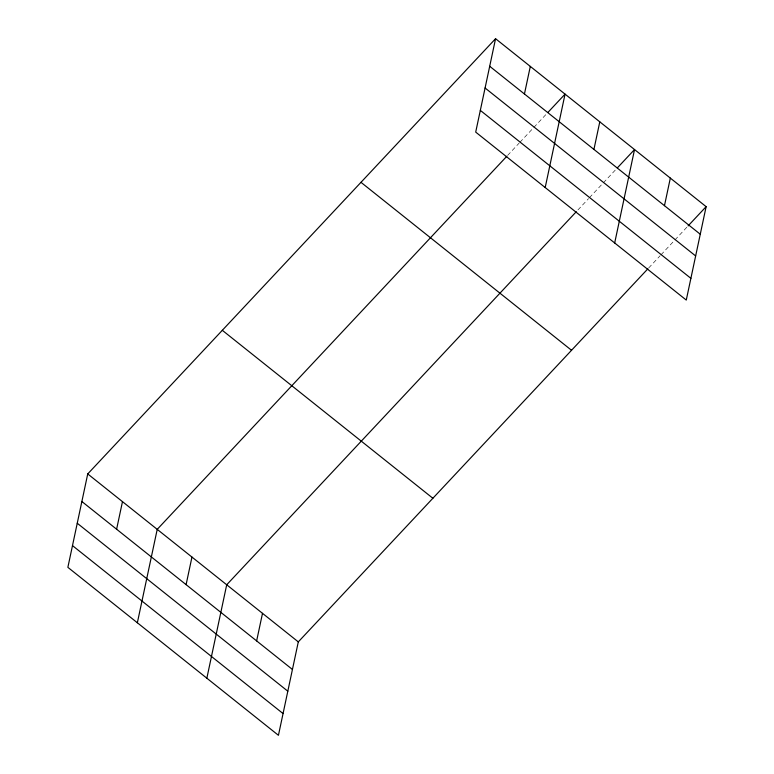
<?xml version="1.0" encoding="UTF-8"?>
<svg xmlns="http://www.w3.org/2000/svg" width="774" height="774" viewBox="0 0 774 774"><rect width="100%" height="100%" fill="white"/><g stroke="black" fill="none" stroke-linecap="round" stroke-linejoin="round"><path stroke-width="0.58" stroke-dasharray="3.87 2.9" d="M507.599 155.429L519.093 143.171M519.915 142.29L533.044 128.281M533.866 127.4L546.173 114.271M577.907 209.977L588.579 198.589M589.401 197.718L602.53 183.709M603.352 182.828L615.659 169.69M648.68 267.959L660.174 255.701M660.996 254.82L674.125 240.811M674.947 239.93L687.254 226.792"/><path stroke-width="1.16" d="M495.563 38.7L475.7 132.112L686.267 300.07L706.13 206.658L495.563 38.7L87.733 473.93L67.87 567.342L278.437 735.3L298.3 641.888L647.857 268.83M116.613 529.222L122.476 501.649M137.356 622.77L157.219 529.358L506.786 156.309M186.099 584.651L191.962 557.067M206.852 678.198L226.705 584.786L576.272 211.728M256.639 640.911L262.502 613.337M524.443 93.983L530.306 66.409M545.196 187.54L565.049 94.128L547.818 112.52M593.929 149.411L599.792 121.837M614.682 242.959L634.535 149.546L617.304 167.939M664.469 205.681L670.332 178.097M688.076 225.921L706.13 206.658M489.7 66.274L700.267 234.232M485.085 88.004L695.652 255.952M480.325 110.382L690.892 278.34M360.974 182.325L571.541 350.283M222.312 330.304L432.879 498.262M87.733 473.93L298.3 641.888M81.87 501.513L292.437 669.462M77.245 523.234L287.812 691.192M72.495 545.622L283.061 713.57"/></g></svg>
